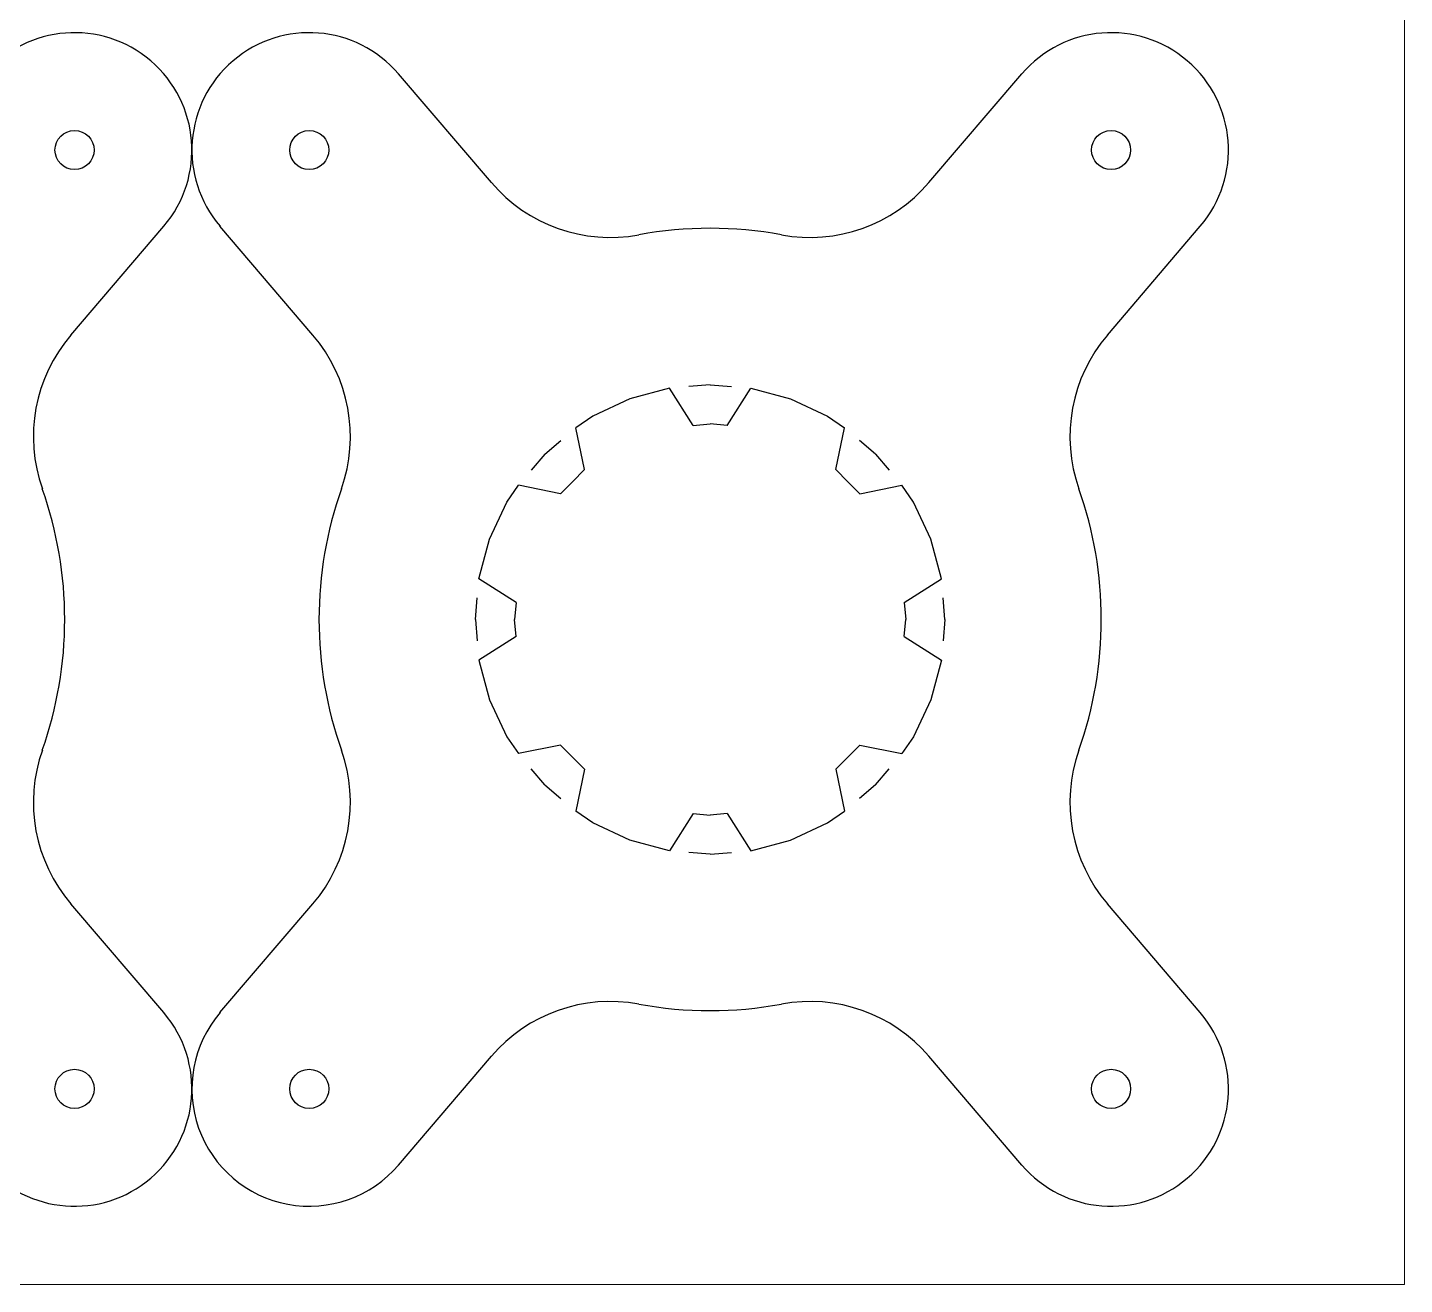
# Model space of a CAD drawing. Header units: inches. Extents: x -1.5 to 24.5, y -14.4 to 30.8.
# Drawn here: x 18.11 to 22.51, y 18.805 to 22.821 of the extents above; entities that cross this region are included whole.
import ezdxf

# ---------------------------------------------------------------- set-up
doc = ezdxf.new("R2010")
doc.units = ezdxf.units.IN
doc.header["$MEASUREMENT"] = 0
doc.layers.add('NOPLOT', color=5, linetype='Continuous', lineweight=5)

msp = doc.modelspace()

# ---------------------------------------------------------------- linework, layer by layer
at = {"color": 1}
for p, q in [((19.5926, 22.3258), (19.2956, 22.6734)), ((20.9909, 22.3258), (21.2878, 22.6734)), ((18.2487, 21.8386), (18.5456, 22.1863)), ((19.0223, 21.8386), (18.7253, 22.1863)), ((21.5612, 21.8386), (21.8581, 22.1863)), ((20.1614, 21.6689), (20.0351, 21.635)), ((20.2375, 21.5501), (20.1614, 21.6689)), ((20.2917, 21.6798), (20.2232, 21.6741)), ((20.2917, 21.6798), (20.3603, 21.6741)), ((20.346, 21.5501), (20.4221, 21.6689)), ((20.4221, 21.6689), (20.5484, 21.635)), ((20.0351, 21.635), (19.9165, 21.5797)), ((20.5484, 21.635), (20.667, 21.5797)), ((19.9165, 21.5797), (19.8629, 21.5422)), ((20.667, 21.5797), (20.7206, 21.5422)), ((19.89, 21.4086), (19.8629, 21.5422)), ((20.2375, 21.5501), (20.2917, 21.5548)), ((20.346, 21.5501), (20.2917, 21.5548)), ((20.6935, 21.4086), (20.7206, 21.5422)), ((19.7634, 21.4581), (19.8146, 21.5014)), ((20.8201, 21.4581), (20.7689, 21.5014)), ((19.7634, 21.4581), (19.7202, 21.407)), ((20.8201, 21.4581), (20.8633, 21.407)), ((19.8515, 21.3701), (19.89, 21.4086)), ((20.732, 21.3701), (20.6935, 21.4086)), ((19.6418, 21.3051), (19.6793, 21.3586)), ((19.813, 21.3316), (19.6793, 21.3586)), ((19.8515, 21.3701), (19.813, 21.3316)), ((20.732, 21.3701), (20.7705, 21.3316)), ((20.7705, 21.3316), (20.9042, 21.3586)), ((20.9417, 21.3051), (20.9042, 21.3586)), ((19.5865, 21.1865), (19.6418, 21.3051)), ((20.997, 21.1865), (20.9417, 21.3051)), ((19.5527, 21.0601), (19.5865, 21.1865)), ((21.0308, 21.0601), (20.997, 21.1865)), ((19.6715, 20.9841), (19.5527, 21.0601)), ((20.912, 20.9841), (21.0308, 21.0601)), ((19.5417, 20.9298), (19.5475, 20.9984)), ((21.0417, 20.9298), (21.036, 20.9984)), ((19.6715, 20.9841), (19.6667, 20.9298)), ((20.912, 20.9841), (20.9167, 20.9298)), ((19.5417, 20.9298), (19.5475, 20.8612)), ((19.6715, 20.8756), (19.6667, 20.9298)), ((20.912, 20.8756), (20.9167, 20.9298)), ((21.0417, 20.9298), (21.036, 20.8612)), ((19.6715, 20.8756), (19.5527, 20.7995)), ((20.912, 20.8756), (21.0308, 20.7995)), ((19.5527, 20.7995), (19.5865, 20.6731)), ((21.0308, 20.7995), (20.997, 20.6731)), ((19.5865, 20.6731), (19.6418, 20.5546)), ((20.997, 20.6731), (20.9417, 20.5546)), ((19.6418, 20.5546), (19.6793, 20.501)), ((20.9417, 20.5546), (20.9042, 20.501)), ((19.813, 20.5281), (19.6793, 20.501)), ((19.8515, 20.4896), (19.813, 20.5281)), ((20.732, 20.4896), (20.7705, 20.5281)), ((20.7705, 20.5281), (20.9042, 20.501)), ((19.8515, 20.4896), (19.89, 20.451)), ((20.732, 20.4896), (20.6935, 20.451)), ((19.7634, 20.4015), (19.7202, 20.4527)), ((19.89, 20.451), (19.8629, 20.3174)), ((20.6935, 20.451), (20.7206, 20.3174)), ((20.8201, 20.4015), (20.8633, 20.4527)), ((19.7634, 20.4015), (19.8146, 20.3582)), ((20.8201, 20.4015), (20.7689, 20.3582)), ((19.9165, 20.2799), (19.8629, 20.3174)), ((20.2375, 20.3096), (20.1614, 20.1907)), ((20.2375, 20.3096), (20.2917, 20.3048)), ((20.346, 20.3096), (20.2917, 20.3048)), ((20.346, 20.3096), (20.4221, 20.1907)), ((20.667, 20.2799), (20.7206, 20.3174)), ((20.0351, 20.2246), (19.9165, 20.2799)), ((20.5484, 20.2246), (20.667, 20.2799)), ((20.1614, 20.1907), (20.0351, 20.2246)), ((20.4221, 20.1907), (20.5484, 20.2246)), ((20.2917, 20.1798), (20.2232, 20.1856)), ((20.2917, 20.1798), (20.3603, 20.1856)), ((18.5456, 19.6734), (18.2487, 20.021)), ((18.7253, 19.6734), (19.0223, 20.021)), ((21.8581, 19.6734), (21.5612, 20.021)), ((19.2956, 19.1863), (19.5926, 19.5339)), ((21.2878, 19.1863), (20.9909, 19.5339))]:
    msp.add_line(p, q, dxfattribs=at)
for centre in [(18.2605, 22.4298), (19.0105, 22.4298), (21.573, 22.4298), (18.2605, 19.4298), (19.0105, 19.4298), (21.573, 19.4298)]:
    msp.add_circle(centre, 0.0625, dxfattribs=at)
for centre, radius, start, end in [((18.2605, 22.4298), 0.375, 319.4972, 139.4972), ((19.0105, 22.4298), 0.375, 40.5028, 220.5028), ((21.573, 22.4298), 0.375, 319.4972, 139.4972), ((19.9727, 22.6505), 0.5, 220.5028, 280.5028), ((20.6107, 22.6505), 0.5, 259.4972, 319.4972), ((20.2917, 20.9298), 1.25, 79.4972, 100.5028), ((18.6289, 21.5139), 0.5, 139.4972, 199.4972), ((18.6421, 21.5139), 0.5, 340.5028, 40.5028), ((21.9414, 21.5139), 0.5, 139.4972, 199.4972), ((16.9792, 20.9298), 1.25, 340.5028, 19.4972), ((20.2917, 20.9298), 1.25, 160.5028, 199.4972), ((20.2917, 20.9298), 1.25, 340.5028, 19.4972), ((18.6289, 20.3457), 0.5, 160.5028, 220.5028), ((18.6421, 20.3457), 0.5, 319.4972, 19.4972), ((21.9414, 20.3457), 0.5, 160.5028, 220.5028), ((18.2605, 19.4298), 0.375, 220.5028, 40.5028), ((19.0105, 19.4298), 0.375, 139.4972, 319.4972), ((19.9727, 19.2091), 0.5, 79.4972, 139.4972), ((20.2917, 20.9298), 1.25, 259.4972, 280.5028), ((20.6107, 19.2091), 0.5, 40.5028, 100.5028), ((21.573, 19.4298), 0.375, 220.5028, 40.5028)]:
    msp.add_arc(centre, radius, start, end, dxfattribs=at)
at = {"layer": 'NOPLOT'}
msp.add_lwpolyline([(-1.4895, 30.8048), (-1.4895, 18.8048), (22.5105, 18.8048), (22.5105, 30.8048)], close=True, dxfattribs=at)

doc.saveas('drawing.dxf')
